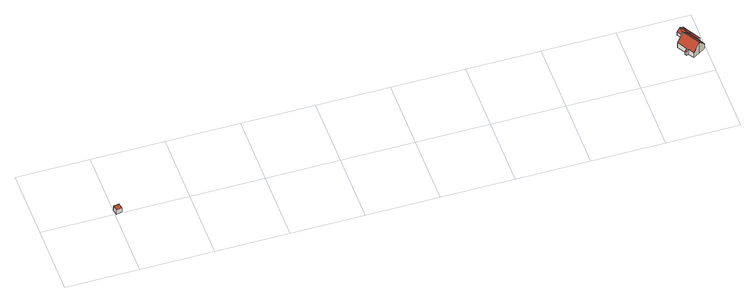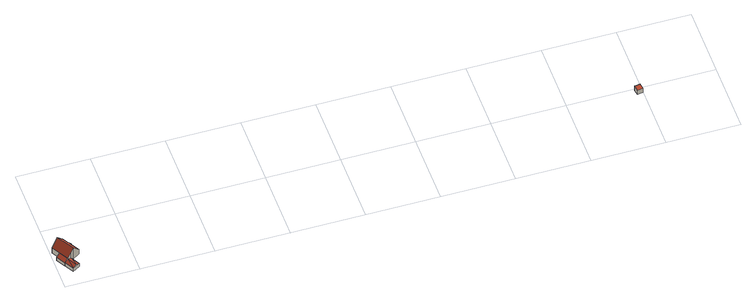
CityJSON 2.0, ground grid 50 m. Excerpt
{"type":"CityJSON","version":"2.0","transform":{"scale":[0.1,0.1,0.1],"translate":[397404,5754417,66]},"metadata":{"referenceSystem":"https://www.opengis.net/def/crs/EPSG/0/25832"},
"CityObjects":{
"building1":{"type":"Building","attributes":{"Geometrietyp2DReferenz":"3000","Gemeindeschluessel":"05558044","function":"31001_2500","roofType":"1000","measuredHeight":3.81},"geometry":[{"type":"Solid","lod":"2","boundaries":[[[[0,1,2,3]],[[4,5,1,0]],[[6,7,5,4]],[[3,2,7,6]],[[4,0,3,6]],[[1,5,7,2]]]],"semantics":{"surfaces":[{"type":"WallSurface"},{"type":"RoofSurface"},{"type":"GroundSurface"}],"values":[[0,0,0,0,1,2]]}}]},
"building2":{"type":"Building","attributes":{"Gemeindeschluessel":"05515000","Geometrietyp2DReferenz":"3000","function":"31001_1000","roofType":"3100","measuredHeight":9.89},"address":[{"country":"Germany","locality":"Münster","thoroughfareNumber":"36","thoroughfareName":"Lindenallee"}],"geometry":[{"type":"Solid","lod":"2","boundaries":[[[[8,9,10,11]],[[12,13,9,8]],[[14,15,13,12]],[[16,17,15,14]],[[18,19,17,16]],[[20,21,19,18]],[[22,23,21,20]],[[24,25,23,22]],[[26,27,25,24]],[[28,29,27,26]],[[30,31,29,28]],[[11,10,31,30]],[[24,22,20,18,16,14,12,26]],[[8,11,30,28,26,12]],[[9,13,15,17,19,21,23,25,27,29,31,10]]]],"semantics":{"surfaces":[{"type":"WallSurface"},{"type":"RoofSurface"},{"type":"GroundSurface"}],"values":[[0,0,0,0,0,0,0,0,0,0,0,0,1,1,2]]}}]},
"building3":{"type":"Building","attributes":{"Gemeindeschluessel":"05515000","Geometrietyp2DReferenz":"3000","function":"31001_2460"},"children":["building3-1","building3-2"]},
"building3-1":{"type":"BuildingPart","attributes":{"roofType":"2100","measuredHeight":4.56},"parents":["building3"],"geometry":[{"type":"Solid","lod":"2","boundaries":[[[[32,10,33,34]],[[35,30,36,31,10,32]],[[34,33,37,38,39]],[[35,32,34,39]],[[10,31,37,33]],[[38,40,30,35,39]],[[37,31,36,38]],[[36,30,40,38]]]],"semantics":{"surfaces":[{"type":"WallSurface"},{"type":"RoofSurface"},{"type":"GroundSurface"},{"type":"ClosureSurface"}],"values":[[0,0,0,1,2,0,3,3]]}}]},
"building3-2":{"type":"BuildingPart","attributes":{"roofType":"3100","measuredHeight":4.39},"parents":["building3"],"geometry":[{"type":"Solid","lod":"2","boundaries":[[[[41,42,43,44]],[[38,37,42,41]],[[45,29,31,36]],[[44,43,29,45]],[[30,40,46,45]],[[46,44,45]],[[38,41,40]],[[46,40,41]],[[30,45,36]],[[46,41,44]],[[42,37,31,29,43]],[[37,38,36,31]],[[30,36,38,40]]]],"semantics":{"surfaces":[{"type":"WallSurface"},{"type":"RoofSurface"},{"type":"GroundSurface"},{"type":"ClosureSurface"}],"values":[[0,0,0,0,1,1,1,1,0,0,2,3,3]]}}]}
},
"vertices":[
[41,46,45],[41,46,7],[0,40,7],[0,40,45],[47,6,45],[47,6,7],[7,0,45],[7,0,7],
[3986,194,56],[3986,194,12],[3953,251,12],[3953,251,56],[3941,167,111],[3941,167,12],[3896,141,56],[3896,141,12],[3873,179,56],[3873,179,12],[3860,172,40],[3860,172,12],[3853,184,40],[3853,184,12],[3866,192,56],[3866,192,12],[3827,258,56],[3827,258,12],[3873,285,111],[3873,285,12],[3894,298,85],[3894,298,12],[3918,312,56],[3918,312,12],
[3953,251,58],[3979,266,12],[3979,266,41],[3918,312,57],[3918,312,40],[3943,327,12],[3943,327,40],[3943,327,41],[3919,312,56],
[3906,391,40],[3906,391,12],[3856,362,12],[3856,362,40],[3894,298,40],[3881,376,56]
]}
